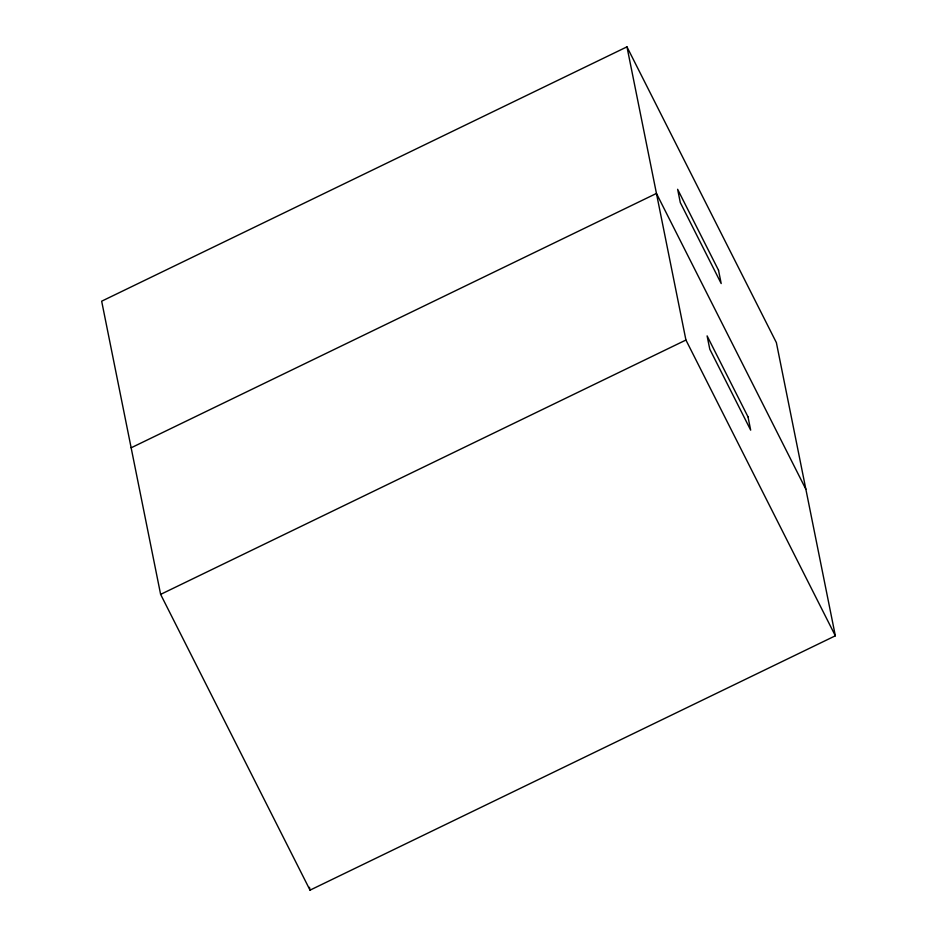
<?xml version="1.0" encoding="UTF-8"?>
<svg xmlns="http://www.w3.org/2000/svg" width="937" height="937" viewBox="0 0 937 937"><rect width="100%" height="100%" fill="white"/><g stroke="black" fill="none" stroke-linecap="round" stroke-linejoin="round"><path stroke-width="1.41" d="M626.97 46.85L101.664 301.199L160.625 594.386L310.03 890.15L835.336 635.801L776.375 342.614L626.97 46.85L685.931 340.037L835.336 635.801M131.145 447.792L656.45 193.444L805.855 489.208M160.625 594.386L685.931 340.037M309.456 887.304L310.03 890.15M718.515 270.243L677.627 189.297L680.309 202.603L721.197 283.548L718.515 270.243M747.995 416.836L707.107 335.891L709.789 349.196L750.678 430.142L747.995 416.836"/></g></svg>
